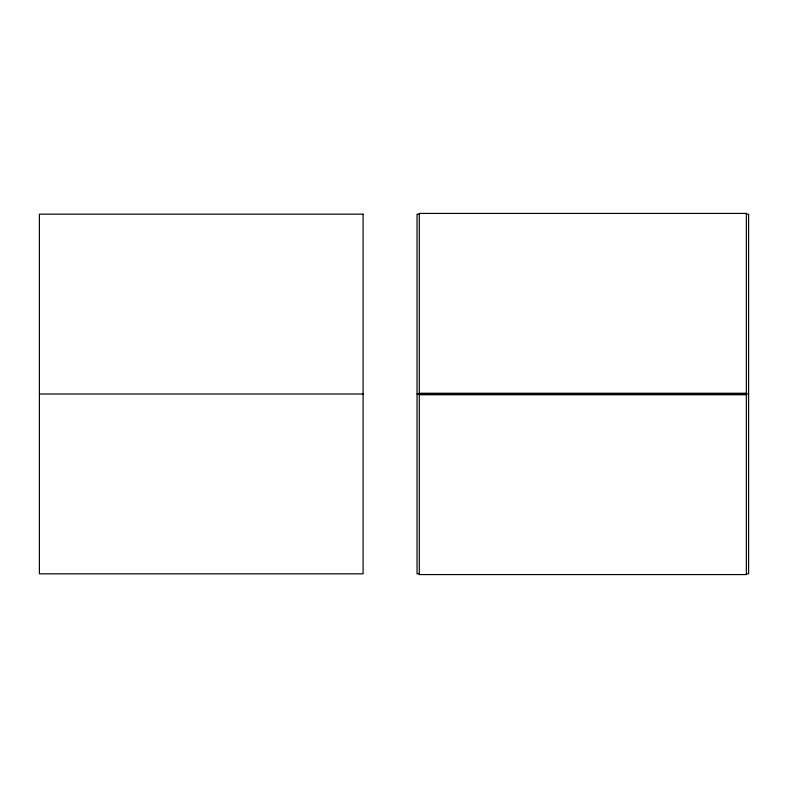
<?xml version="1.0" encoding="UTF-8"?>
<svg xmlns="http://www.w3.org/2000/svg" width="788" height="788" viewBox="0 0 788 788"><rect width="100%" height="100%" fill="white"/><g stroke="black" fill="none" stroke-linecap="round" stroke-linejoin="round"><path stroke-width="1.18" d="M419.285 214.169L417.039 214.169L417.039 573.831L419.285 573.831M746.354 214.169L748.6 214.169L748.6 573.831L746.354 573.831M419.285 393.242L746.354 393.242M39.4 394L363.091 394M417.039 394L748.6 394M419.285 394.758L746.354 394.758M746.354 213.42L419.285 213.42L419.285 574.58L746.354 574.58L746.354 213.42M363.091 214.169L39.4 214.169L39.4 573.831L363.091 573.831L363.091 214.169"/></g></svg>
